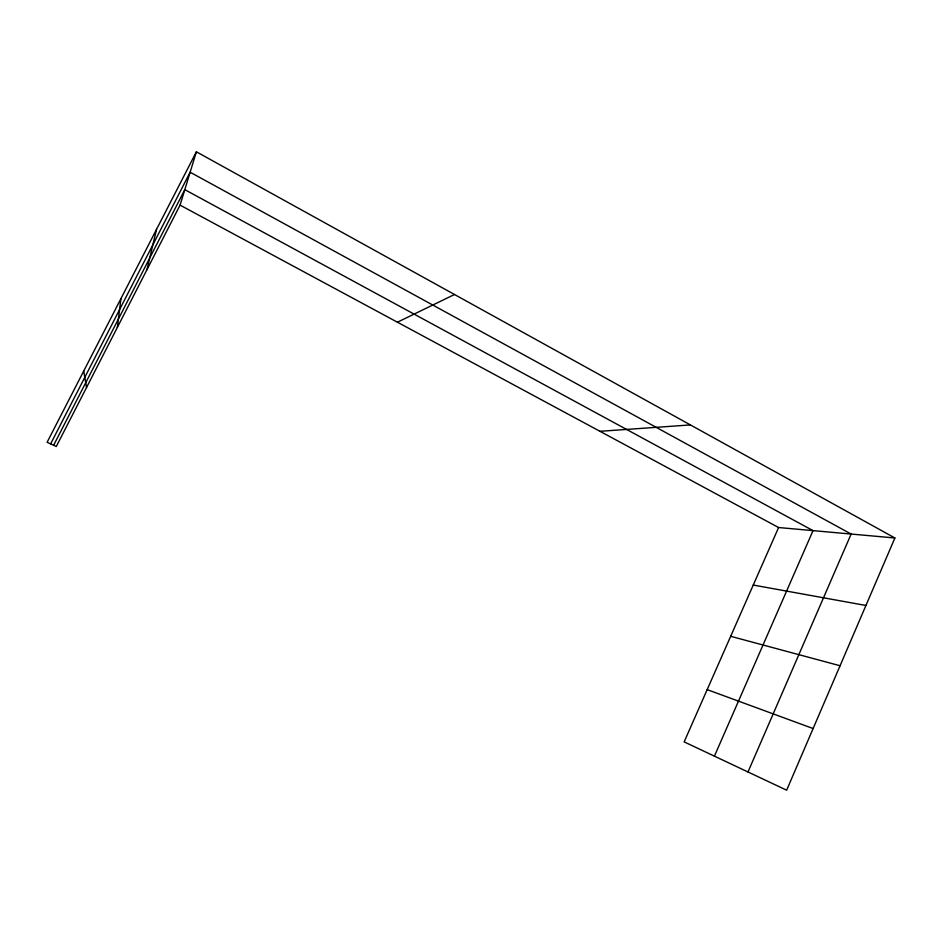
<?xml version="1.0" encoding="UTF-8"?>
<svg xmlns="http://www.w3.org/2000/svg" width="942" height="942" viewBox="0 0 942 942"><rect width="100%" height="100%" fill="white"/><g stroke="black" fill="none" stroke-linecap="round" stroke-linejoin="round"><path stroke-width="1.41" d="M117.35 327.416L120.929 298.626M146.928 269.742L156.56 229.295M196.383 151.803L47.1 442.293L56.284 446.508L180.063 205.12L196.383 151.803L894.9 537.976L786.652 790.197L684.151 741.884L778.598 527.532L894.9 537.976M747.995 771.981L851.132 534.043L190.131 172.209L50.621 443.906M714.425 756.155L813.028 530.629L184.797 189.648L53.623 445.283M397.418 322.211L454.491 294.493M599.96 431.306L690.415 424.924M753.259 585.053L865.933 605.482M730.674 636.297L840.064 665.747M707.183 689.626L813.123 728.543M180.063 205.12L778.598 527.532M83.72 371.03L86.534 387.503"/></g></svg>
